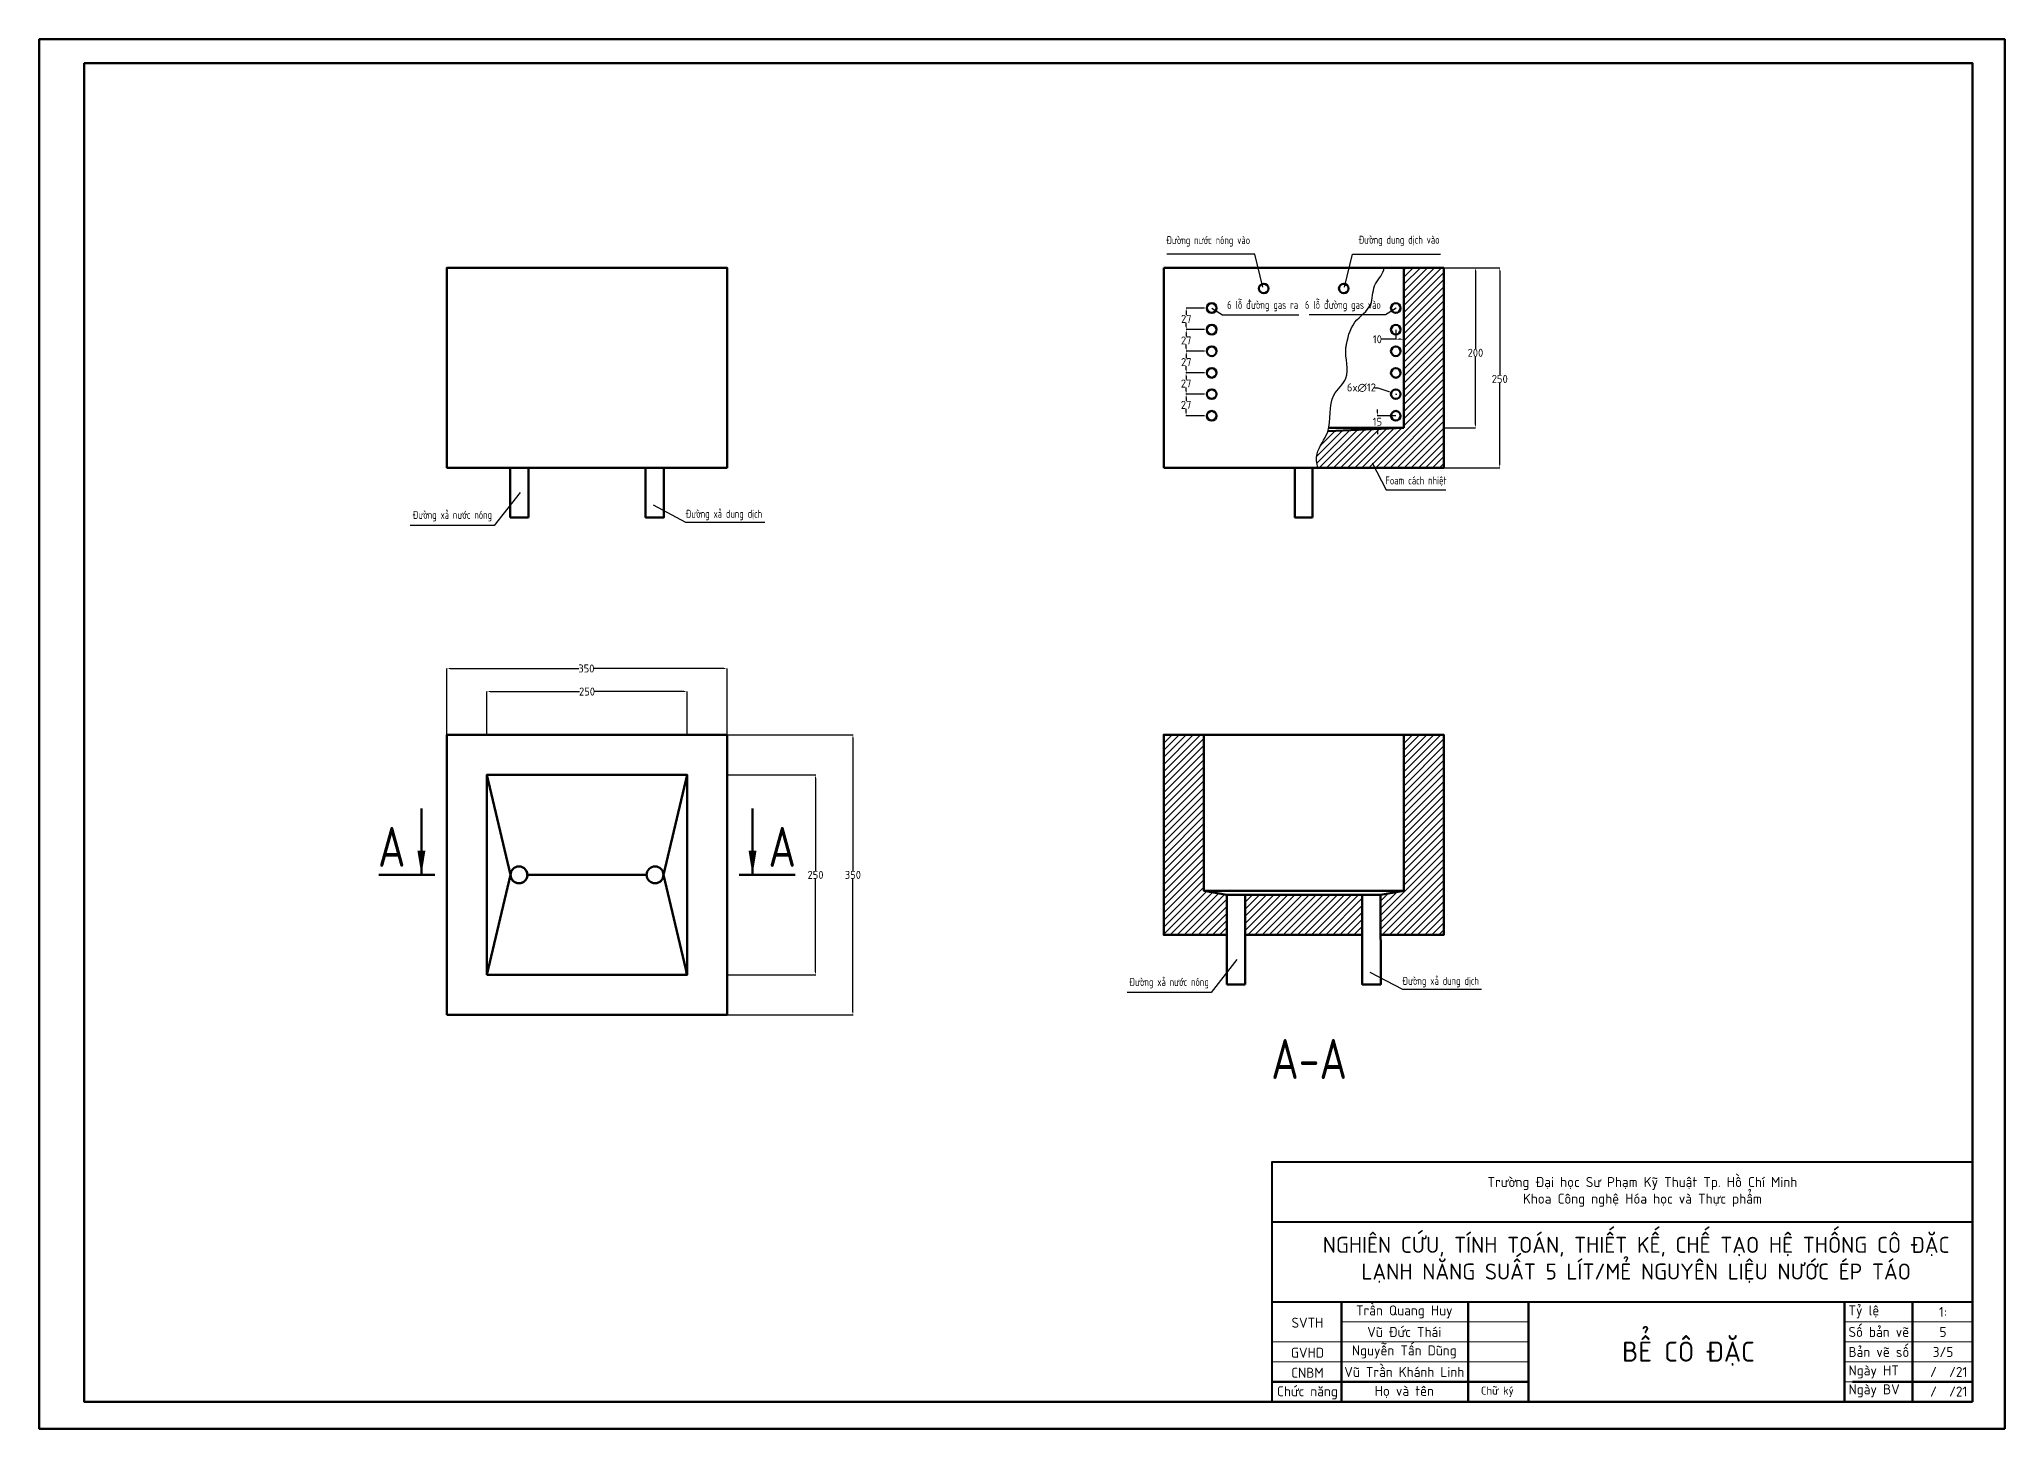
# Model space of a CAD drawing. Header units: inches. Extents: x 18834 to 27863, y -978 to 6102.
# Drawn here: x 18961 to 21417, y -978 to 758 of the extents above; entities that cross this region are included whole.
import ezdxf

# ---------------------------------------------------------------- set-up
doc = ezdxf.new("R2010")
doc.units = ezdxf.units.IN
doc.header["$MEASUREMENT"] = 0
for name, color, linetype, lineweight in [('Dam', 7, 'Continuous', 50), ('Dim', 1, 'Continuous', 25), ('Manh', 4, 'Continuous', 25), ('Net chinh', 7, 'Continuous', 53), ('Net manh', 5, 'Continuous', 50), ('Text', 6, 'Continuous', 25)]:
    doc.layers.add(name, color=color, linetype=linetype, lineweight=lineweight)
doc.layers.add('Hatch', color=2, linetype='Continuous')
doc.layers.add('Khung', color=7, linetype='Continuous', lineweight=50, plot=False)
doc.styles.add('DIM', font='', dxfattribs={"width": 0.8, "height": 10})
doc.styles.add('Hieu', font='', dxfattribs={"height": 2})
doc.styles.get("Standard").update_dxf_attribs({"font": '', "height": 10})
doc.styles.add('style1', font='', dxfattribs={"height": 25})
doc.styles.add('TUANANH', font='', dxfattribs={"height": 5})
doc.styles.get('DIM').set_extended_font_data('TCVN 7284')
doc.styles.get('Hieu').set_extended_font_data('VNI-Helve-Condense')
doc.styles.get('Standard').set_extended_font_data('TCVN 7284')
doc.styles.get('style1').set_extended_font_data('VNI-Helve-Condense')
doc.styles.get('TUANANH').set_extended_font_data('VNI-Times')
doc.dimstyles.get("Standard").update_dxf_attribs({"dimtxt": 10, "dimasz": 4, "dimexe": 0.2, "dimexo": 0.0625, "dimgap": 0.018, "dimtad": 0, "dimtih": 1, "dimtoh": 1, "dimdec": 0, "dimzin": 0, "dimdsep": 46, "dimtxsty": 'Standard', "dimcen": 0.6, "dimclrd": 4, "dimclre": 4, "dimclrt": 1, "dimadec": 0, "dimazin": 0, "dimtfac": 1, "dimtdec": 0, "dimtofl": 0, "dimtmove": 0, "dimatfit": 3, "dimfxl": 1, "dimtfillclr": 31, "dimtolj": 1, "dimtzin": 0, "dimarcsym": 0})

# ---------------------------------------------------------------- blocks, each defined once
blk = doc.blocks.new('*D356')
at = {"layer": 'Defpoints', "color": 0, "transparency": 16777216}
for p in [(19820.3, -28), (19470.3, -110.8), (19820.3, -110.8)]:
    blk.add_point(p, dxfattribs=at)
at = {"layer": 'Dim', "color": 4, "lineweight": -2, "transparency": 16777216}
for p, q in [((19470.3, -110.7), (19470.3, -27.8)), ((19474.3, -28), (19635, -28)), ((19816.3, -28), (19654, -28)), ((19820.3, -110.7), (19820.3, -27.8))]:
    blk.add_line(p, q, dxfattribs=at)
at = {"layer": 'Dim', "color": 4, "transparency": 16777216}
for points in [[(19474.3, -27.3), (19474.3, -28.7), (19470.3, -28)], [(19816.3, -27.3), (19816.3, -28.7), (19820.3, -28)]]:
    blk.add_solid(points, dxfattribs=at)
at = {"layer": 'Dim', "color": 1, "transparency": 16777216, "insert": (19644.5, -28), "char_height": 10, "attachment_point": 5}
blk.add_mtext('\\A1;350', dxfattribs=at)
blk = doc.blocks.new('*D357')
at = {"layer": 'Defpoints', "color": 0, "transparency": 16777216}
for p in [(19770.3, -56.8), (19520.3, -110.8), (19770.3, -110.8)]:
    blk.add_point(p, dxfattribs=at)
at = {"layer": 'Dim', "color": 4, "lineweight": -2, "transparency": 16777216}
for p, q in [((19520.3, -110.7), (19520.3, -56.6)), ((19524.3, -56.8), (19635.8, -56.8)), ((19766.3, -56.8), (19654.8, -56.8)), ((19770.3, -110.7), (19770.3, -56.6))]:
    blk.add_line(p, q, dxfattribs=at)
at = {"layer": 'Dim', "color": 4, "transparency": 16777216}
for points in [[(19524.3, -56.1), (19524.3, -57.5), (19520.3, -56.8)], [(19766.3, -56.1), (19766.3, -57.5), (19770.3, -56.8)]]:
    blk.add_solid(points, dxfattribs=at)
at = {"layer": 'Dim', "color": 1, "transparency": 16777216, "insert": (19645.3, -56.8), "char_height": 10, "attachment_point": 5}
blk.add_mtext('\\A1;250', dxfattribs=at)
blk = doc.blocks.new('*D358')
at = {"layer": 'Defpoints', "color": 0, "transparency": 16777216}
for p in [(19820.3, -110.8), (19820.3, -460.8), (19977.5, -460.8)]:
    blk.add_point(p, dxfattribs=at)
at = {"layer": 'Dim', "color": 4, "lineweight": -2, "transparency": 16777216}
for p, q in [((19820.3, -110.8), (19977.7, -110.8)), ((19977.5, -114.8), (19977.5, -280.8)), ((19977.5, -456.8), (19977.5, -290.8)), ((19820.3, -460.8), (19977.7, -460.8))]:
    blk.add_line(p, q, dxfattribs=at)
at = {"layer": 'Dim', "color": 4, "transparency": 16777216}
for points in [[(19976.8, -114.8), (19978.2, -114.8), (19977.5, -110.8)], [(19976.8, -456.8), (19978.2, -456.8), (19977.5, -460.8)]]:
    blk.add_solid(points, dxfattribs=at)
at = {"layer": 'Dim', "color": 1, "transparency": 16777216, "insert": (19977.5, -285.8), "char_height": 10, "attachment_point": 5}
blk.add_mtext('\\A1;350', dxfattribs=at)
blk = doc.blocks.new('*D359')
at = {"layer": 'Defpoints', "color": 0, "transparency": 16777216}
for p in [(19820.3, -160.8), (19820.3, -410.8), (19930.8, -410.8)]:
    blk.add_point(p, dxfattribs=at)
at = {"layer": 'Dim', "color": 4, "lineweight": -2, "transparency": 16777216}
for p, q in [((19820.3, -160.8), (19931, -160.8)), ((19930.8, -164.8), (19930.8, -280.8)), ((19930.8, -406.8), (19930.8, -290.8)), ((19820.3, -410.8), (19931, -410.8))]:
    blk.add_line(p, q, dxfattribs=at)
at = {"layer": 'Dim', "color": 4, "transparency": 16777216}
for points in [[(19930.1, -164.8), (19931.4, -164.8), (19930.8, -160.8)], [(19930.1, -406.8), (19931.4, -406.8), (19930.8, -410.8)]]:
    blk.add_solid(points, dxfattribs=at)
at = {"layer": 'Dim', "color": 1, "transparency": 16777216, "insert": (19930.8, -285.8), "char_height": 10, "attachment_point": 5}
blk.add_mtext('\\A1;250', dxfattribs=at)
blk = doc.blocks.new('*D360')
at = {"layer": 'Defpoints', "color": 0, "transparency": 16777216}
for p in [(20416.8, 314.7), (20393.8, 287.8), (20416.8, 287.8)]:
    blk.add_point(p, dxfattribs=at)
at = {"layer": 'Dim', "color": 4, "lineweight": -2, "transparency": 16777216}
for p, q in [((20416.7, 314.7), (20393.6, 314.7)), ((20393.8, 310.7), (20393.8, 306.3)), ((20393.8, 291.8), (20393.8, 296.2)), ((20416.7, 287.8), (20393.6, 287.8))]:
    blk.add_line(p, q, dxfattribs=at)
at = {"layer": 'Dim', "color": 4, "transparency": 16777216}
for points in [[(20393.2, 310.7), (20394.5, 310.7), (20393.8, 314.7)], [(20393.2, 291.8), (20394.5, 291.8), (20393.8, 287.8)]]:
    blk.add_solid(points, dxfattribs=at)
at = {"layer": 'Dim', "color": 1, "transparency": 16777216, "insert": (20393.8, 301.3), "char_height": 10, "attachment_point": 5}
blk.add_mtext('\\A1;27', dxfattribs=at)
blk = doc.blocks.new('*D361')
at = {"layer": 'Defpoints', "color": 0, "transparency": 16777216}
for p in [(20416.8, 341.3), (20393.8, 314.7), (20416.8, 314.7)]:
    blk.add_point(p, dxfattribs=at)
at = {"layer": 'Dim', "color": 4, "lineweight": -2, "transparency": 16777216}
for p, q in [((20416.7, 341.3), (20393.6, 341.3)), ((20393.8, 337.3), (20393.8, 333)), ((20393.8, 318.7), (20393.8, 323)), ((20416.7, 314.7), (20393.6, 314.7))]:
    blk.add_line(p, q, dxfattribs=at)
at = {"layer": 'Dim', "color": 4, "transparency": 16777216}
for points in [[(20393.2, 337.3), (20394.5, 337.3), (20393.8, 341.3)], [(20393.2, 318.7), (20394.5, 318.7), (20393.8, 314.7)]]:
    blk.add_solid(points, dxfattribs=at)
at = {"layer": 'Dim', "color": 1, "transparency": 16777216, "insert": (20393.8, 328), "char_height": 10, "attachment_point": 5}
blk.add_mtext('\\A1;27', dxfattribs=at)
blk = doc.blocks.new('*D362')
at = {"layer": 'Defpoints', "color": 0, "transparency": 16777216}
for p in [(20416.8, 368.3), (20394, 341.3), (20416.8, 341.3)]:
    blk.add_point(p, dxfattribs=at)
at = {"layer": 'Dim', "color": 4, "lineweight": -2, "transparency": 16777216}
for p, q in [((20416.7, 368.3), (20393.8, 368.3)), ((20394, 364.3), (20394, 359.8)), ((20394, 345.3), (20394, 349.8)), ((20416.7, 341.3), (20393.8, 341.3))]:
    blk.add_line(p, q, dxfattribs=at)
at = {"layer": 'Dim', "color": 4, "transparency": 16777216}
for points in [[(20393.3, 364.3), (20394.6, 364.3), (20394, 368.3)], [(20393.3, 345.3), (20394.6, 345.3), (20394, 341.3)]]:
    blk.add_solid(points, dxfattribs=at)
at = {"layer": 'Dim', "color": 1, "transparency": 16777216, "insert": (20394, 354.8), "char_height": 10, "attachment_point": 5}
blk.add_mtext('\\A1;27', dxfattribs=at)
blk = doc.blocks.new('*D363')
at = {"layer": 'Defpoints', "color": 0, "transparency": 16777216}
for p in [(20632.8, 287.7), (20655.8, 287.7), (20665.8, 272.7)]:
    blk.add_point(p, dxfattribs=at)
at = {"layer": 'Dim', "color": 4, "lineweight": -2, "transparency": 16777216}
for p, q in [((20632.8, 291.7), (20632.8, 295.7)), ((20655.7, 287.7), (20632.6, 287.7)), ((20665.7, 272.7), (20632.6, 272.7)), ((20632.8, 268.7), (20632.8, 264.7))]:
    blk.add_line(p, q, dxfattribs=at)
at = {"layer": 'Dim', "color": 4, "transparency": 16777216}
for points in [[(20632.2, 291.7), (20633.5, 291.7), (20632.8, 287.7)], [(20632.2, 268.7), (20633.5, 268.7), (20632.8, 272.7)]]:
    blk.add_solid(points, dxfattribs=at)
at = {"layer": 'Dim', "color": 1, "transparency": 16777216, "insert": (20632.8, 280.2), "char_height": 10, "attachment_point": 5}
blk.add_mtext('\\A1;15', dxfattribs=at)
blk = doc.blocks.new('*D366')
at = {"layer": 'Defpoints', "color": 0, "transparency": 16777216}
for p in [(20650.7, 316.7), (20662, 312.7)]:
    blk.add_point(p, dxfattribs=at)
at = {"layer": 'Dim', "color": 4, "lineweight": -2, "transparency": 16777216}
for p, q in [((20629.3, 322.8), (20633.3, 322.8)), ((20633.3, 322.8), (20646.9, 318)), ((20655.8, 314.7), (20657, 314.7)), ((20656.4, 314.1), (20656.4, 315.3))]:
    blk.add_line(p, q, dxfattribs=at)
at = {"layer": 'Dim', "color": 4, "transparency": 16777216}
blk.add_solid([(20647.2, 318.6), (20646.7, 317.4), (20650.7, 316.7)], dxfattribs=at)
at = {"layer": 'Dim', "color": 1, "transparency": 16777216, "insert": (20612.8, 322.8), "char_height": 10, "attachment_point": 5}
blk.add_mtext('\\A1;6x∅12', dxfattribs=at)
blk = doc.blocks.new('*D364')
at = {"layer": 'Defpoints', "color": 0, "transparency": 16777216}
for p in [(20416.8, 422.3), (20394, 395.3), (20416.8, 395.3)]:
    blk.add_point(p, dxfattribs=at)
at = {"layer": 'Dim', "color": 4, "lineweight": -2, "transparency": 16777216}
for p, q in [((20416.7, 422.3), (20393.8, 422.3)), ((20394, 418.3), (20394, 413.8)), ((20416.7, 395.3), (20393.8, 395.3)), ((20394, 399.3), (20394, 403.8))]:
    blk.add_line(p, q, dxfattribs=at)
at = {"layer": 'Dim', "color": 4, "transparency": 16777216}
for points in [[(20393.3, 418.3), (20394.6, 418.3), (20394, 422.3)], [(20393.3, 399.3), (20394.6, 399.3), (20394, 395.3)]]:
    blk.add_solid(points, dxfattribs=at)
at = {"layer": 'Dim', "color": 1, "transparency": 16777216, "insert": (20394, 408.8), "char_height": 10, "attachment_point": 5}
blk.add_mtext('\\A1;27', dxfattribs=at)
blk = doc.blocks.new('*D365')
at = {"layer": 'Defpoints', "color": 0, "transparency": 16777216}
for p in [(20416.8, 395.3), (20393.9, 368.3), (20416.8, 368.3)]:
    blk.add_point(p, dxfattribs=at)
at = {"layer": 'Dim', "color": 4, "lineweight": -2, "transparency": 16777216}
for p, q in [((20416.7, 395.3), (20393.7, 395.3)), ((20393.9, 391.3), (20393.9, 386.8)), ((20393.9, 372.3), (20393.9, 376.8)), ((20416.7, 368.3), (20393.7, 368.3))]:
    blk.add_line(p, q, dxfattribs=at)
at = {"layer": 'Dim', "color": 4, "transparency": 16777216}
for points in [[(20393.3, 391.3), (20394.6, 391.3), (20393.9, 395.3)], [(20393.3, 372.3), (20394.6, 372.3), (20393.9, 368.3)]]:
    blk.add_solid(points, dxfattribs=at)
at = {"layer": 'Dim', "color": 1, "transparency": 16777216, "insert": (20393.9, 381.8), "char_height": 10, "attachment_point": 5}
blk.add_mtext('\\A1;27', dxfattribs=at)
blk = doc.blocks.new('*D367')
at = {"layer": 'Defpoints', "color": 0, "transparency": 16777216}
for p in [(20655.8, 395.3), (20665.8, 395.2), (20655.8, 383.3)]:
    blk.add_point(p, dxfattribs=at)
at = {"layer": 'Dim', "color": 4, "lineweight": -2, "transparency": 16777216}
for p, q in [((20655.8, 395.2), (20655.8, 383.1)), ((20665.8, 395.1), (20665.8, 383.1)), ((20655.8, 383.3), (20637.8, 383.3)), ((20661.8, 383.3), (20659.8, 383.3))]:
    blk.add_line(p, q, dxfattribs=at)
at = {"layer": 'Dim', "color": 4, "transparency": 16777216}
for points in [[(20659.8, 384), (20659.8, 382.6), (20655.8, 383.3)], [(20661.8, 384), (20661.8, 382.6), (20665.8, 383.3)]]:
    blk.add_solid(points, dxfattribs=at)
at = {"layer": 'Dim', "color": 1, "transparency": 16777216, "insert": (20632.8, 383.3), "char_height": 10, "attachment_point": 5}
blk.add_mtext('\\A1;10', dxfattribs=at)
blk = doc.blocks.new('*D368')
at = {"layer": 'Defpoints', "color": 0, "transparency": 16777216}
for p in [(20715.8, 472.7), (20715.8, 222.7), (20785.7, 222.7)]:
    blk.add_point(p, dxfattribs=at)
at = {"layer": 'Net manh', "color": 4, "lineweight": -2, "transparency": 16777216}
for p, q in [((20715.8, 472.7), (20785.9, 472.7)), ((20785.7, 468.7), (20785.7, 338.7)), ((20785.7, 226.7), (20785.7, 328.7)), ((20715.8, 222.7), (20785.9, 222.7))]:
    blk.add_line(p, q, dxfattribs=at)
at = {"layer": 'Net manh', "color": 4, "transparency": 16777216}
for points in [[(20785, 468.7), (20786.3, 468.7), (20785.7, 472.7)], [(20785, 226.7), (20786.3, 226.7), (20785.7, 222.7)]]:
    blk.add_solid(points, dxfattribs=at)
at = {"layer": 'Net manh', "color": 1, "transparency": 16777216, "insert": (20785.7, 333.7), "char_height": 10, "attachment_point": 5}
blk.add_mtext('\\A1;250', dxfattribs=at)
blk = doc.blocks.new('*D369')
at = {"layer": 'Defpoints', "color": 0, "transparency": 16777216}
for p in [(20715.8, 472.7), (20715.8, 272.7), (20755.3, 272.7)]:
    blk.add_point(p, dxfattribs=at)
at = {"layer": 'Net manh', "color": 4, "lineweight": -2, "transparency": 16777216}
for p, q in [((20715.8, 472.7), (20755.5, 472.7)), ((20755.3, 468.7), (20755.3, 371.4)), ((20755.3, 276.7), (20755.3, 361.3)), ((20715.8, 272.7), (20755.5, 272.7))]:
    blk.add_line(p, q, dxfattribs=at)
at = {"layer": 'Net manh', "color": 4, "transparency": 16777216}
for points in [[(20754.7, 468.7), (20756, 468.7), (20755.3, 472.7)], [(20754.7, 276.7), (20756, 276.7), (20755.3, 272.7)]]:
    blk.add_solid(points, dxfattribs=at)
at = {"layer": 'Net manh', "color": 1, "transparency": 16777216, "insert": (20755.3, 366.4), "char_height": 10, "attachment_point": 5}
blk.add_mtext('\\A1;200', dxfattribs=at)

msp = doc.modelspace()

# ---------------------------------------------------------------- hatches: boundary and pattern name
at = {"layer": 'Hatch'}
h = msp.add_hatch(dxfattribs=at)
h.set_pattern_fill('ANSI31', color=256, scale=50)
h.set_pattern_definition([(45, (582.064, 61.1706), (-4.4194174, 4.4194174), [])])
edge = h.paths.add_edge_path()
edge.add_line((20715.8, 472.7), (20715.8, 222.7))
edge.add_line((20715.8, 472.7), (20665.8, 472.7))
edge.add_line((20665.8, 272.7), (20665.8, 472.7))
edge.add_line((20571.1, 268.6), (20665.8, 272.7))
edge.add_spline(control_points=[(20558.4, 222.7), (20556.9, 228.7), (20555.1, 244.4), (20567.6, 258.2), (20571, 268.3), (20571.1, 268.6)], knot_values=[16.771556, 16.771556, 16.771556, 16.771556, 34.955538, 65.586504, 66.511948, 66.511948, 66.511948, 66.511948], degree=3, periodic=0)
edge.add_line((20715.8, 222.7), (20558, 222.7))
h = msp.add_hatch(dxfattribs=at)
h.set_pattern_fill('ANSI31', color=256, scale=50)
h.set_pattern_definition([(45, (895.5, -508.5), (-4.4194174, 4.4194174), [])])
h.paths.add_polyline_path([(20415.8, -110.8), (20365.8, -110.8), (20365.8, -360.8), (20444.7, -360.8), (20444.7, -310.8), (20415.8, -305.8)])
h.paths.add_polyline_path([(20715.8, -110.8), (20665.8, -110.8), (20665.8, -305.8), (20636.8, -310.8), (20636.8, -360.8), (20715.8, -360.8)])
h.paths.add_polyline_path([(20613.9, -310.8), (20613.9, -310.8), (20467.6, -310.8), (20467.7, -360.8), (20613.9, -360.8)])

# ---------------------------------------------------------------- linework, layer by layer
at = {"layer": 'Dam'}
for p, q in [((19470.3, 222.7), (19470.3, 472.7)), ((19520.3, 472.7), (19470.3, 472.7)), ((19520.3, 472.7), (19770.3, 472.7)), ((19820.3, 472.7), (19770.3, 472.7)), ((19820.3, 222.7), (19820.3, 472.7)), ((20365.8, 222.7), (20365.8, 472.7)), ((20365.8, 472.7), (20715.8, 472.7)), ((20665.8, 272.7), (20665.8, 472.7)), ((20715.8, 472.7), (20665.8, 472.7)), ((20715.8, 472.7), (20715.8, 222.7)), ((20571.1, 268.6), (20665.8, 272.7)), ((20665.8, 272.7), (20572.1, 272.7)), ((19549.2, 160.8), (19549.2, 222.7)), ((19572.2, 222.7), (19572.2, 160.8)), ((20715.8, 222.7), (20365.8, 222.7)), ((20715.8, 222.7), (20558, 222.7)), ((20715.8, 222.7), (20665.8, 222.7)), ((19572.2, 160.8), (19549.2, 160.8)), ((20540.8, 160.8), (20551.8, 160.8)), ((20365.8, -360.8), (20365.8, -110.8)), ((20415.8, -110.8), (20365.8, -110.8)), ((20415.8, -110.8), (20665.8, -110.8)), ((20715.8, -110.8), (20665.8, -110.8)), ((20715.8, -360.8), (20715.8, -110.8)), ((19549.8, -285.8), (19520.3, -160.8)), ((19740.8, -285.8), (19770.3, -160.8)), ((19520.3, -410.8), (19549.8, -285.8)), ((19719.8, -285.8), (19570.8, -285.8)), ((19770.3, -410.8), (19740.8, -285.8)), ((20415.8, -305.8), (20665.8, -305.8)), ((20415.8, -305.8), (20444.7, -310.8)), ((20444.7, -422.7), (20444.7, -310.8)), ((20467.6, -310.8), (20467.7, -422.7)), ((20665.8, -305.8), (20636.8, -310.8)), ((19770.3, -410.8), (19769.3, -406.8)), ((20467.7, -422.7), (20444.7, -422.7)), ((21376.4, -944.3), (21376.4, -644.3))]:
    msp.add_line(p, q, dxfattribs=at)
for points in [[(21376.4, -944.3), (19017.2, -944.3), (19017.2, 728), (21376.4, 728)], [(20551.8, 160.8), (20529.8, 160.8), (20529.8, 222.7), (20551.8, 222.7)], [(19470.3, -460.8), (19820.3, -460.8), (19820.3, -110.8), (19470.3, -110.8)], [(19520.3, -410.8), (19770.3, -410.8), (19770.3, -160.8), (19520.3, -160.8)]]:
    msp.add_lwpolyline(points, close=True, dxfattribs=at)
for points in [[(19572.2, 222.7), (19470.3, 222.7), (19470.3, 472.7), (19520.3, 472.7)], [(19770.3, 472.7), (19820.3, 472.7), (19820.3, 222.7), (19718.4, 222.7)], [(19820.3, 459.2), (19820.3, 222.7), (19741.3, 222.7)], [(19549.2, 222.7), (19470.3, 222.7)], [(19718.4, 222.7), (19572.2, 222.7)], [(19718.4, 222.7), (19572.2, 222.7)], [(19718.4, 222.7), (19718.4, 160.8), (19741.4, 160.8), (19741.3, 222.7)], [(20444.7, -360.8), (20365.8, -360.8), (20365.8, -110.8), (20415.8, -110.8)], [(20415.8, -305.8), (20415.8, -110.8)], [(20665.8, -110.8), (20715.8, -110.8), (20715.8, -360.8), (20636.8, -360.8)], [(20665.8, -110.8), (20665.8, -305.8)], [(20715.8, -124.3), (20715.8, -360.8), (20636.8, -360.8)], [(20636.8, -310.8), (20444.7, -310.8)], [(20613.9, -310.8), (20613.9, -422.7), (20636.9, -422.7), (20636.8, -310.8)], [(20444.7, -360.8), (20365.8, -360.8)], [(20613.9, -360.8), (20467.7, -360.8)], [(20613.9, -360.8), (20467.7, -360.8)]]:
    msp.add_lwpolyline(points, dxfattribs=at)
for centre, radius in [((20490.8, 446.7), 6), ((20590.8, 446.7), 6), ((20425.8, 422.3), 6), ((20655.8, 422.3), 6), ((20425.8, 395.3), 6), ((20655.8, 395.3), 6), ((20425.8, 368.3), 6), ((20655.8, 368.3), 6), ((20425.8, 341.3), 6), ((20655.8, 341.3), 6), ((20425.8, 314.7), 6), ((20655.8, 314.7), 6), ((20425.8, 287.7), 6), ((20655.8, 287.7), 6), ((19560.3, -285.8), 10.5), ((19730.3, -285.8), 10.5)]:
    msp.add_circle(centre, radius, dxfattribs=at)
for centre, start, end in [((19560.3, -285.8), 201.5089, 195.2895), ((19730.3, -285.8), 208.4369, 323.8448)]:
    msp.add_arc(centre, 10.5, start, end, dxfattribs=at)
at = {"layer": 'Khung'}
msp.add_lwpolyline([(21416.6, -977.7), (18961, -977.7), (18961, 758), (21416.6, 758)], close=True, dxfattribs=at)
at = {"layer": 'Manh'}
for points, knots in [([(20593.5, 372.4), (20595.6, 384), (20599.6, 405.7), (20628.5, 422.7), (20625.5, 451.1), (20639.7, 463.5), (20641.1, 471.7), (20641.2, 472.7)], [0, 0, 0, 0, 34.009539, 63.702741, 87.300235, 110.282562, 113.27961, 113.27961, 113.27961, 113.27961]), ([(20558.4, 222.7), (20556.9, 228.7), (20555.1, 244.4), (20579, 270.9), (20568.5, 310.1), (20601.6, 335.6), (20591.5, 361.5), (20593.8, 374.6), (20594.2, 376.1)], [16.771556, 16.771556, 16.771556, 16.771556, 34.955538, 65.586504, 112.069891, 137.817407, 174.817407, 179.603867, 179.603867, 179.603867, 179.603867]), ([(20558.4, 222.7), (20556.9, 228.7), (20555.1, 244.4), (20567.6, 258.2), (20571, 268.3), (20571.1, 268.6)], [16.771556, 16.771556, 16.771556, 16.771556, 34.955538, 65.586504, 66.511948, 66.511948, 66.511948, 66.511948])]:
    msp.add_open_spline(points, degree=3, knots=knots, dxfattribs=at)
at = {"layer": 'Net chinh', "lineweight": 60}
for p, q in [((19438.4, -202.8), (19438.4, -285.8)), ((19852.1, -202.8), (19852.1, -285.8))]:
    msp.add_line(p, q, dxfattribs=at)
at = {"layer": 'Net chinh', "lineweight": 80}
for p, q in [((19385.3, -285.8), (19455.2, -285.8)), ((19905.2, -285.8), (19835.3, -285.8))]:
    msp.add_line(p, q, dxfattribs=at)
at = {"layer": 'Net chinh'}
for points in [[(19438.4, -255.5, 10, 0, 0), (19438.4, -285.8, 0, 0, 0)], [(19852.1, -255.5, 10, 0, 0), (19852.1, -285.8, 0, 0, 0)]]:
    msp.add_lwpolyline(points, format="xyseb", dxfattribs=at)
at = {"layer": 'Text', "lineweight": 40}
for p, q in [((20500.4, -644.3), (21376.4, -644.3)), ((20501.4, -944.3), (20501.4, -644.3)), ((20501.4, -719.3), (21376.4, -719.3)), ((20501.4, -819.3), (21376.4, -819.3))]:
    msp.add_line(p, q, dxfattribs=at)
at = {"layer": 'Text', "lineweight": 50}
for p, q in [((20587.9, -944.3), (20587.9, -820.3)), ((20746.4, -944.3), (20746.4, -819.3)), ((20821.4, -944.3), (20821.4, -819.3)), ((21216.4, -944.3), (21216.4, -819.3)), ((21301.4, -944.3), (21301.4, -819.3)), ((20501.4, -919.3), (20821.4, -919.3)), ((21226.4, -919.3), (21376.4, -919.3))]:
    msp.add_line(p, q, dxfattribs=at)
at = {"layer": 'Text', "lineweight": 20}
for p, q in [((20587.9, -844.3), (20821.4, -844.3)), ((21216.4, -844.3), (21376.4, -844.3)), ((20500.9, -869.3), (20821.4, -869.3)), ((21216.4, -869.3), (21376.4, -869.3)), ((20501.4, -894.3), (20821.4, -894.3)), ((21216.4, -894.3), (21376.4, -894.3)), ((21216.4, -919.3), (21376.4, -919.3)), ((20501.4, -944.3), (21376.4, -944.3))]:
    msp.add_line(p, q, dxfattribs=at)

# ---------------------------------------------------------------- texts
at = {"layer": 'Dam', "char_height": 50, "style": 'DIM'}
for s, insert, attachment_point in [('A', (19418.5, -225.8), 3), ('A', (19872, -225.8), 1), ('A-A', (20594.8, -490.8), 3)]:
    msp.add_mtext_dynamic_manual_height_columns(s, width=30.166, gutter_width=25, heights=[0], dxfattribs=dict(at, insert=insert, attachment_point=attachment_point))
at = {"layer": 'Dam', "color": 1, "insert": (19280.5, -324.5), "char_height": 10, "attachment_point": 4}
msp.add_mtext('\\A1;', dxfattribs=at)
at = {"layer": 'Text', "char_height": 10, "style": 'DIM'}
for s, width, insert, attachment_point in [('Đường nước nóng vào', 116.571, (20369.1, 499.1), 7), ('Đường dung dịch vào', 116.571, (20710.5, 499.6), 9), ('6 lỗ đường gas ra', 103.425, (20445.1, 431.3), 1), ('6 lỗ đường gas vào', 103.425, (20637.1, 431.3), 3), ('Foam cách nhiệt', 103.425, (20642.9, 211.9), 1), ('Đường xả dung dịch', 103.425, (19768.6, 170.3), 1), ('Đường xả nước nóng', 103.425, (19427.5, 168.9), 1), ('Đường xả nước nóng', 103.425, (20323, -414.6), 1), ('Đường xả dung dịch', 103.425, (20664.1, -413.2), 1)]:
    msp.add_mtext_dynamic_manual_height_columns(s, width=width, gutter_width=50, heights=[0], dxfattribs=dict(at, insert=insert, attachment_point=attachment_point))
at = {"layer": 'Text', "attachment_point": 5}
for s, insert, char_height, width in [('\\pxt36;{\\H1.25x;Trường Đại học Sư Phạm Kỹ Thuật Tp. Hồ Chí Minh\\PKhoa Công nghệ Hóa học và Thực phẩm}', (20963.9, -681.8), 10, 825), ('NGHIÊN CỨU, TÍNH TOÁN, THIẾT KẾ, CHẾ TẠO HỆ THỐNG CÔ ĐẶC LẠNH NĂNG SUẤT 5 LÍT/MẺ NGUYÊN LIỆU NƯỚC ÉP TÁO', (20956.1, -766.8), 20, 825), ('Trần Quang Huy', (20666.4, -831.8), 12.5, 150), ('1:   ', (21339.5, -831.8), 12.5, 75), ('SVTH', (20545.4, -845.3), 12.5, 75), ('Vũ Đức Thái', (20666.4, -856.8), 12.5, 150), ('BỂ CÔ ĐẶC', (21021.4, -884), 25, 375), ('5', (21339.5, -856.8), 12.5, 75), ('GVHD', (20545.4, -882.8), 12.5, 75), ('3/5', (21339.5, -881.8), 12.5, 75), ('CNBM', (20545.4, -907.8), 12.5, 75), ('  /  /21  ', (21338.9, -906.8), 12.5, 75), ('Chức năng', (20545.4, -932.8), 12.5, 91.265), ('Họ và tên', (20666.4, -931.8), 12.5, 150), ('Chữ ký', (20782.7, -931.6), 10, 75), ('  /  /21', (21338.9, -931.3), 12.5, 75)]:
    msp.add_mtext(s, dxfattribs=dict(at, insert=insert, char_height=char_height, width=width))
at = {"layer": 'Text', "char_height": 12.5}
for s, insert, width, attachment_point, style in [('{\\fTCVN 7284|b0|i0|c0|p34;Tỷ lệ}', (21221.4, -831.8), 75, 4, 'Hieu'), ('{\\fTCVN 7284|b0|i0|c0|p34;Số bản vẽ}', (21221.4, -856.8), 76.036, 4, 'Hieu'), ('{\\fTCVN 7284|b0|i0|c0|p34;Nguyễn Tấn Dũng}', (20666.4, -881.8), 150, 5, 'style1'), ('\\pxt3;{\\fTCVN 7284|b0|i0|c0|p34;Bản vẽ số}', (21221.4, -881.8), 78.55, 4, 'Hieu'), ('{\\fTCVN 7284|b0|i0|c0|p34;Vũ Trần Khánh Linh}', (20666.4, -906.8), 150, 5, 'TUANANH'), ('{\\fTCVN 7284|b0|i0|c0|p34;Ngày HT}', (21221.4, -906.8), 75, 4, 'Hieu'), ('{\\fTCVN 7284|b0|i0|c0|p34;Ngày BV}', (21221.4, -938.5), 75, 7, 'Hieu')]:
    msp.add_mtext(s, dxfattribs=dict(at, insert=insert, width=width, attachment_point=attachment_point, style=style))

# ---------------------------------------------------------------- dimensions: what is measured, and where the dimension line sits
at = {"layer": 'Dim'}
for base, p1, p2, picture, middle in [((20394, 395.3), (20416.8, 422.3), (20416.8, 395.3), '*D364', (20394, 408.8)), ((20394, 341.3), (20416.8, 368.3), (20416.8, 341.3), '*D362', (20394, 354.8)), ((20393.8, 314.7), (20416.8, 341.3), (20416.8, 314.7), '*D361', (20393.8, 328)), ((20393.8, 287.8), (20416.8, 314.7), (20416.8, 287.8), '*D360', (20393.8, 301.3))]:
    dim = msp.add_linear_dim(base=base, p1=p1, p2=p2, angle=90, dimstyle='Standard', dxfattribs=at)
    dim.commit()
    dim.dimension.update_dxf_attribs({"geometry": picture, "text_midpoint": middle})
for base, p1, p2, picture, middle in [((20393.9, 368.3), (20416.8, 395.3), (20416.8, 368.3), '*D365', (20393.9, 381.8)), ((20632.8, 287.7), (20665.8, 272.7), (20655.8, 287.7), '*D363', (20632.8, 280.2)), ((19977.5, -460.8), (19820.3, -110.8), (19820.3, -460.8), '*D358', (19977.5, -285.8)), ((19930.8, -410.8), (19820.3, -160.8), (19820.3, -410.8), '*D359', (19930.8, -285.8))]:
    dim = msp.add_linear_dim(base=base, p1=p1, p2=p2, angle=90, dimstyle='Standard', dxfattribs=at)
    dim.commit()
    dim.dimension.update_dxf_attribs({"geometry": picture, "text_midpoint": middle, "dimtype": 160})
for base, p1, p2, picture, middle in [((20655.8, 383.3), (20665.8, 395.2), (20655.8, 395.3), '*D367', (20632.8, 383.3)), ((19820.3, -28), (19470.3, -110.8), (19820.3, -110.8), '*D356', (19644.5, -28))]:
    dim = msp.add_linear_dim(base=base, p1=p1, p2=p2, dimstyle='Standard', dxfattribs=at)
    dim.commit()
    dim.dimension.update_dxf_attribs({"geometry": picture, "text_midpoint": middle, "dimtype": 160})
dim = msp.add_diameter_dim_2p(p1=(20662, 312.7), p2=(20650.7, 316.7), text='6x<>', dimstyle='Standard', dxfattribs=at)
dim.commit()
dim.dimension.update_dxf_attribs({"geometry": '*D366', "text_midpoint": (20612.8, 322.8), "dimtype": 163})
dim = msp.add_linear_dim(base=(19770.3, -56.8), p1=(19520.3, -110.8), p2=(19770.3, -110.8), dimstyle='Standard', dxfattribs=at)
dim.commit()
dim.dimension.update_dxf_attribs({"geometry": '*D357', "text_midpoint": (19645.3, -56.8)})
at = {"layer": 'Net manh'}
for base, p2, picture, middle in [((20785.7, 222.7), (20715.8, 222.7), '*D368', (20785.7, 333.7)), ((20755.3, 272.7), (20715.8, 272.7), '*D369', (20755.3, 366.4))]:
    dim = msp.add_linear_dim(base=base, p1=(20715.8, 472.7), p2=p2, angle=90, dimstyle='Standard', dxfattribs=at)
    dim.commit()
    dim.dimension.update_dxf_attribs({"geometry": picture, "text_midpoint": middle, "dimtype": 160})

# ---------------------------------------------------------------- leaders
at = {"layer": 'Dim'}
for points in [[(20489.8, 448.4), (20479.7, 489.6), (20369.7, 489.6)], [(20591.7, 448.4), (20601.8, 489.6), (20711.8, 489.6)], [(20626.4, 228.8), (20643.9, 195.4), (20718.4, 195.4)], [(19561.6, 192), (19529.5, 150.8), (19424.5, 150.8)], [(19728, 176.3), (19768.5, 154.7), (19867.5, 154.9)], [(20457.1, -391.5), (20425, -432.7), (20320, -432.7)], [(20623.5, -407.2), (20664, -428.8), (20763, -428.6)]]:
    msp.add_leader(points, dimstyle='Standard', override={"dimgap": 0.018, "dimtad": 0}, dxfattribs=at)
at = {"layer": 'Net manh'}
for points in [[(20425.8, 422.3), (20439.1, 413.8), (20534.6, 413.8)], [(20656.4, 422.3), (20643.1, 413.8), (20547.6, 413.8)]]:
    msp.add_leader(points, dimstyle='Standard', override={"dimgap": 0.018, "dimtad": 0}, dxfattribs=at)

doc.saveas('drawing.dxf')
